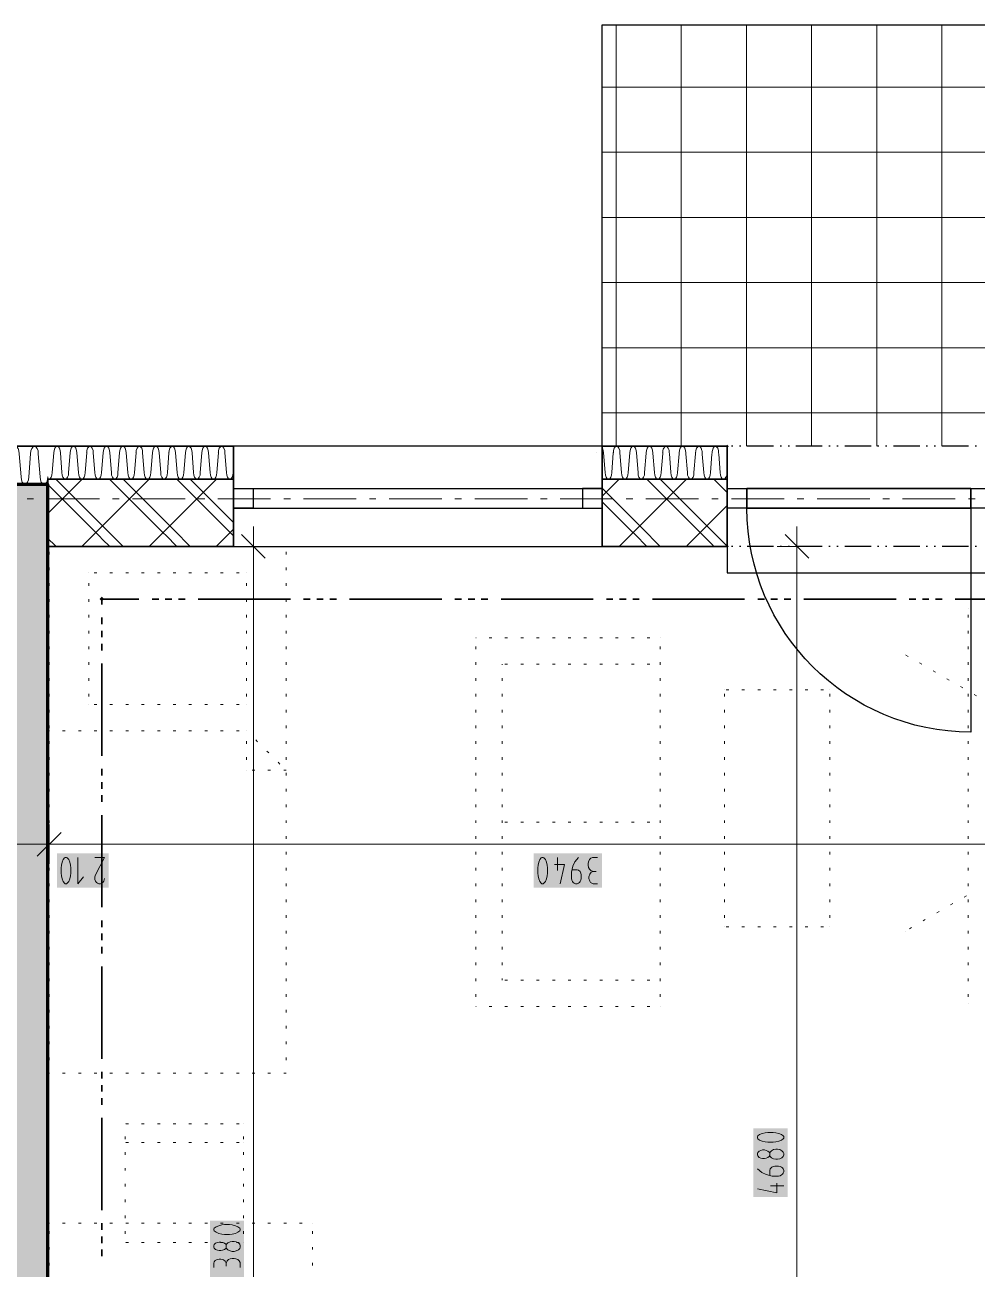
# Model space of a CAD drawing. Header units: millimetres. Extents: x 0 to 594, y 0 to 420.
# Drawn here: x 415.57 to 452.63, y 301.93 to 350.35 of the extents above; entities that cross this region are included whole.
import ezdxf

# ---------------------------------------------------------------- set-up
doc = ezdxf.new("R2010")
doc.units = ezdxf.units.MM
doc.header["$LTSCALE"] = 8
for name, color, linetype in [('PDF_Dvere', 7, 'Continuous'), ('PDF_Koty delkove', 7, 'Continuous'), ('PDF_Nabytek', 7, 'Continuous'), ('PDF_Obecne 0.25', 7, 'Continuous'), ('PDF_Okna', 7, 'Continuous'), ('PDF_Osy hlavni', 7, 'Continuous'), ('PDF_Pozarni useky', 7, 'Continuous'), ('PDF_Srafy', 7, 'Continuous'), ('PDF_Steny obvodove nosne', 7, 'Continuous'), ('PDF_Steny sendvic', 7, 'Continuous'), ('PDF_Zatepleni', 7, 'Continuous')]:
    doc.layers.add(name, color=color, linetype=linetype)

msp = doc.modelspace()

# ---------------------------------------------------------------- hatches: boundary and pattern name
at = {"layer": 'PDF_Steny sendvic', "transparency": 33554559}
for points in [[(438.473, 333.671), (438.45, 333.694), (438.462, 333.706), (438.485, 333.706), (438.473, 333.717), (438.462, 333.706), (438.485, 333.706), (438.497, 333.694)], [(439.114, 333.671), (439.091, 333.694), (439.093, 333.695), (439.136, 333.695), (439.114, 333.717), (439.093, 333.695), (439.136, 333.695), (439.137, 333.694)], [(439.755, 333.671), (439.741, 333.685), (439.768, 333.684), (439.778, 333.694), (439.755, 333.717), (439.732, 333.694), (439.741, 333.685), (439.768, 333.684)], [(440.395, 333.671), (440.392, 333.674), (440.398, 333.674), (440.418, 333.694), (440.395, 333.717), (440.372, 333.694), (440.392, 333.674), (440.398, 333.674)]]:
    msp.add_hatch(color=256, dxfattribs=at).paths.add_polyline_path(points)

# ---------------------------------------------------------------- linework, layer by layer
at = {"layer": 'PDF_Dvere', "lineweight": 25}
for points in [[(442.907, 332.31), (443.675, 332.31), (443.675, 331.541), (442.907, 331.541)], [(443.675, 332.31), (443.675, 331.541)], [(452.388, 332.31), (453.156, 332.31), (453.156, 331.541), (452.388, 331.541)], [(452.388, 332.31), (452.388, 331.541)]]:
    msp.add_lwpolyline(points, close=True, dxfattribs=at)
for points in [[(443.675, 332.31), (452.388, 332.31), (443.675, 332.31)], [(443.675, 331.541), (452.388, 331.541), (443.675, 331.541)]]:
    msp.add_lwpolyline(points, dxfattribs=at)
msp.add_lwpolyline([(452.388, 331.541), (452.388, 322.829, -0.414213), (443.675, 331.541)], format="xyb", dxfattribs=at)
at = {"layer": 'PDF_Koty delkove', "lineweight": 18}
for points in [[(424.462, 330.055), (424.462, 330.824)], [(445.619, 330.055), (445.619, 330.824)], [(424.923, 329.594), (424.001, 330.516)], [(446.081, 329.594), (445.158, 330.516)], [(425.231, 330.055), (424.462, 330.055), (423.693, 330.055)], [(424.462, 141.969), (424.462, 175.401), (424.462, 195.307), (424.462, 197.114), (424.462, 198.6), (424.462, 222.482), (424.462, 225.25), (424.462, 228.325), (424.462, 243.7), (424.462, 246.775), (424.462, 249.542), (424.462, 273.425), (424.462, 274.911), (424.462, 330.055)], [(446.388, 330.055), (445.619, 330.055), (444.851, 330.055)], [(445.619, 243.7), (445.619, 246.467), (445.619, 248.005), (445.619, 251.982), (445.619, 273.425), (445.619, 280.599), (445.619, 282.086), (445.619, 330.055)], [(416.513, 319.233), (416.513, 318.464), (416.513, 317.696)], [(416.974, 318.925), (416.052, 318.003)], [(549.557, 318.464), (545.764, 318.464), (542.39, 318.464), (503.945, 318.464), (501.177, 318.464), (459.665, 318.464), (456.898, 318.464), (416.513, 318.464), (414.361, 318.464)], [(417.275, 317.012), (417.316, 317.114), (417.344, 317.234), (417.358, 317.336), (417.358, 317.541), (417.344, 317.643), (417.316, 317.763), (417.275, 317.866), (417.22, 317.934), (417.192, 317.952), (417.138, 317.952), (417.11, 317.934), (417.056, 317.866), (417.015, 317.763), (416.988, 317.643), (416.974, 317.541)], [(417.631, 317.952), (417.631, 316.927), (417.85, 317.199)], [(418.288, 317.952), (418.672, 317.952), (418.315, 317.268), (418.288, 317.199), (418.288, 317.097), (418.315, 317.029), (418.356, 316.978), (418.397, 316.943), (418.452, 316.927), (418.507, 316.927), (418.562, 316.943), (418.603, 316.978), (418.644, 317.029), (418.672, 317.131)], [(436.185, 317.678), (436.568, 317.678), (436.403, 316.927)], [(436.294, 317.952), (436.294, 317.439)], [(437.115, 317.952), (436.978, 317.781), (436.896, 317.609), (436.842, 317.371), (436.842, 317.131), (436.856, 317.063), (436.883, 317.012), (436.91, 316.978), (436.951, 316.943), (437.006, 316.927), (437.06, 316.927), (437.115, 316.943), (437.157, 316.978), (437.184, 317.012), (437.212, 317.063), (437.225, 317.131), (437.225, 317.268), (437.212, 317.336), (437.184, 317.404), (437.115, 317.456), (437.06, 317.473), (436.869, 317.473)], [(437.855, 317.952), (437.663, 317.952), (437.595, 317.917), (437.54, 317.866), (437.513, 317.781), (437.499, 317.712), (437.499, 317.643), (437.513, 317.558), (437.54, 317.491), (437.595, 317.439), (437.69, 317.404)], [(416.974, 317.541), (416.974, 317.336), (416.988, 317.234), (417.015, 317.114), (417.056, 317.012), (417.11, 316.943), (417.138, 316.927), (417.192, 316.927), (417.22, 316.943), (417.275, 317.012)], [(437.855, 316.927), (437.69, 316.927), (437.635, 316.943), (437.581, 316.978), (437.553, 317.029), (437.526, 317.131), (437.526, 317.199), (437.553, 317.302), (437.608, 317.371), (437.69, 317.404), (437.8, 317.404)], [(444.423, 306.249), (444.355, 306.235), (444.286, 306.235), (444.218, 306.249), (444.15, 306.276), (444.098, 306.331), (444.082, 306.372), (444.082, 306.427), (444.098, 306.468), (444.15, 306.523), (444.218, 306.55), (444.286, 306.564), (444.355, 306.564), (444.423, 306.55), (444.491, 306.523), (444.542, 306.482), (444.56, 306.455)], [(444.56, 306.344), (444.542, 306.317), (444.491, 306.276), (444.423, 306.249)], [(444.56, 305.578), (444.56, 305.77), (444.577, 305.825), (444.611, 305.866), (444.646, 305.893), (444.696, 305.92), (444.765, 305.934), (444.901, 305.934), (444.97, 305.92), (445.021, 305.893), (445.055, 305.866), (445.089, 305.825), (445.107, 305.77), (445.107, 305.715), (445.089, 305.66), (445.055, 305.619), (445.021, 305.592), (444.97, 305.564), (444.901, 305.55), (444.662, 305.55), (444.423, 305.605), (444.252, 305.687), (444.082, 305.825)], [(444.833, 305.277), (444.833, 304.893), (444.082, 305.058)], [(445.107, 305.168), (444.594, 305.168)], [(423.538, 303.66), (423.333, 303.66), (423.232, 303.647), (423.112, 303.619), (423.009, 303.578), (422.941, 303.524), (422.924, 303.496), (422.924, 303.442), (422.941, 303.414), (423.009, 303.36), (423.112, 303.319), (423.232, 303.291), (423.333, 303.277), (423.538, 303.277), (423.641, 303.291), (423.761, 303.319), (423.863, 303.36), (423.932, 303.414), (423.949, 303.442), (423.949, 303.496), (423.932, 303.524)], [(423.932, 303.524), (423.863, 303.578), (423.761, 303.619), (423.641, 303.647), (423.538, 303.66)], [(423.402, 302.757), (423.385, 302.73), (423.333, 302.689), (423.266, 302.662), (423.197, 302.648), (423.128, 302.648), (423.061, 302.662), (422.992, 302.689), (422.941, 302.744), (422.924, 302.785), (422.924, 302.839), (422.941, 302.88), (422.992, 302.935), (423.061, 302.962), (423.128, 302.976), (423.197, 302.976), (423.266, 302.962), (423.333, 302.935), (423.385, 302.894), (423.402, 302.867)], [(423.709, 303.003), (423.641, 303.003), (423.556, 302.989), (423.471, 302.949), (423.419, 302.894), (423.402, 302.867), (423.402, 302.757), (423.419, 302.73), (423.471, 302.675), (423.556, 302.634)], [(423.556, 302.634), (423.641, 302.62), (423.709, 302.62), (423.795, 302.634), (423.881, 302.675), (423.932, 302.73), (423.949, 302.785), (423.949, 302.839), (423.932, 302.894), (423.881, 302.949), (423.795, 302.989), (423.709, 303.003)], [(422.924, 301.991), (422.924, 302.155), (422.941, 302.21), (422.976, 302.264), (423.027, 302.292), (423.128, 302.319), (423.197, 302.319), (423.299, 302.292), (423.368, 302.237), (423.402, 302.155), (423.402, 302.046)], [(423.949, 301.991), (423.949, 302.182), (423.914, 302.25), (423.863, 302.305), (423.778, 302.332), (423.709, 302.346), (423.641, 302.346), (423.556, 302.332), (423.488, 302.305), (423.437, 302.25), (423.402, 302.155)]]:
    msp.add_lwpolyline(points, dxfattribs=at)
for points in [[(435.528, 317.541), (435.528, 317.336), (435.542, 317.234), (435.569, 317.114), (435.61, 317.012), (435.664, 316.943), (435.692, 316.927), (435.746, 316.927), (435.774, 316.943), (435.828, 317.012), (435.87, 317.114), (435.897, 317.234), (435.911, 317.336), (435.911, 317.541), (435.897, 317.643), (435.87, 317.763), (435.828, 317.866), (435.774, 317.934), (435.746, 317.952), (435.692, 317.952), (435.664, 317.934), (435.61, 317.866), (435.569, 317.763), (435.542, 317.643)], [(444.696, 307.248), (444.491, 307.248), (444.389, 307.234), (444.269, 307.207), (444.167, 307.166), (444.098, 307.112), (444.082, 307.084), (444.082, 307.029), (444.098, 307.002), (444.167, 306.947), (444.269, 306.906), (444.389, 306.878), (444.491, 306.864), (444.696, 306.864), (444.798, 306.878), (444.918, 306.906), (445.021, 306.947), (445.089, 307.002), (445.107, 307.029), (445.107, 307.084), (445.089, 307.112), (445.021, 307.166), (444.918, 307.207), (444.798, 307.234)], [(444.867, 306.591), (444.798, 306.591), (444.713, 306.577), (444.628, 306.537), (444.577, 306.482), (444.56, 306.455), (444.56, 306.344), (444.577, 306.317), (444.628, 306.262), (444.713, 306.221), (444.798, 306.207), (444.867, 306.207), (444.952, 306.221), (445.038, 306.262), (445.089, 306.317), (445.107, 306.372), (445.107, 306.427), (445.089, 306.482), (445.038, 306.537), (444.952, 306.577)]]:
    msp.add_lwpolyline(points, close=True, dxfattribs=at)
at = {"layer": 'PDF_Koty delkove', "color": 7, "lineweight": 18, "true_color": 0xffffff, "transparency": 33554559}
for points in [[(418.825, 318.106), (416.821, 318.106), (418.825, 316.773), (416.821, 316.773)], [(438.036, 318.106), (435.374, 318.106), (438.036, 316.773), (435.374, 316.773)], [(445.261, 304.739), (445.261, 307.401), (443.928, 304.739), (443.928, 307.401)], [(424.103, 301.152), (424.103, 303.814), (422.771, 301.152), (422.771, 303.814)]]:
    msp.add_solid(points, dxfattribs=at)
at = {"layer": 'PDF_Nabytek', "lineweight": 13}
for points in [[(416.513, 330.055), (416.513, 330.055)], [(416.524, 330.055), (416.513, 330.055)], [(416.513, 330.055), (416.513, 330.055)], [(416.513, 329.745), (416.513, 329.848)], [(417.139, 330.055), (417.036, 330.055)], [(417.754, 330.055), (417.651, 330.055)], [(418.369, 330.055), (418.266, 330.055)], [(418.984, 330.055), (418.881, 330.055)], [(419.599, 330.055), (419.496, 330.055)], [(420.214, 330.055), (420.111, 330.055)], [(420.829, 330.055), (420.726, 330.055)], [(421.444, 330.055), (421.341, 330.055)], [(422.059, 330.055), (421.956, 330.055)], [(422.674, 330.055), (422.571, 330.055)], [(423.289, 330.055), (423.186, 330.055)], [(423.904, 330.055), (423.801, 330.055)], [(424.519, 330.055), (424.416, 330.055)], [(425.134, 330.055), (425.031, 330.055)], [(425.738, 330.055), (425.646, 330.055)], [(425.738, 330.055), (425.738, 330.055)], [(425.738, 330.055), (425.738, 330.055)], [(425.738, 329.745), (425.738, 329.848)], [(416.513, 329.13), (416.513, 329.233)], [(418.051, 329.03), (418.051, 329.03)], [(418.051, 329.03), (418.051, 329.03)], [(418.369, 329.03), (418.266, 329.03)], [(418.984, 329.03), (418.881, 329.03)], [(419.599, 329.03), (419.496, 329.03)], [(420.214, 329.03), (420.111, 329.03)], [(420.829, 329.03), (420.726, 329.03)], [(421.444, 329.03), (421.341, 329.03)], [(422.059, 329.03), (421.956, 329.03)], [(422.674, 329.03), (422.571, 329.03)], [(423.289, 329.03), (423.186, 329.03)], [(423.904, 329.03), (423.801, 329.03)], [(424.2, 329.03), (424.2, 329.03)], [(424.2, 329.03), (424.2, 329.03)], [(425.738, 329.13), (425.738, 329.233)], [(416.513, 328.515), (416.513, 328.618)], [(418.051, 328.515), (418.051, 328.618)], [(424.2, 328.515), (424.2, 328.618)], [(425.738, 328.515), (425.738, 328.618)], [(416.513, 327.9), (416.513, 328.003)], [(418.051, 327.9), (418.051, 328.003)], [(424.2, 327.9), (424.2, 328.003)], [(425.738, 327.9), (425.738, 328.003)], [(416.513, 327.285), (416.513, 327.388)], [(418.051, 327.285), (418.051, 327.388)], [(424.2, 327.285), (424.2, 327.388)], [(425.738, 327.285), (425.738, 327.388)], [(452.285, 327.637), (452.285, 327.637)], [(452.285, 327.637), (452.285, 327.637)], [(452.285, 327.285), (452.285, 327.388)], [(416.513, 326.67), (416.513, 326.773)], [(418.051, 326.67), (418.051, 326.773)], [(424.2, 326.67), (424.2, 326.773)], [(425.738, 326.67), (425.738, 326.773)], [(433.129, 326.494), (433.122, 326.494)], [(433.122, 326.494), (433.122, 326.494)], [(433.122, 326.494), (433.122, 326.494)], [(433.744, 326.494), (433.641, 326.494)], [(434.359, 326.494), (434.256, 326.494)], [(434.974, 326.494), (434.871, 326.494)], [(435.589, 326.494), (435.486, 326.494)], [(436.204, 326.494), (436.101, 326.494)], [(436.819, 326.494), (436.716, 326.494)], [(437.434, 326.494), (437.331, 326.494)], [(438.049, 326.494), (437.946, 326.494)], [(438.664, 326.494), (438.561, 326.494)], [(439.279, 326.494), (439.176, 326.494)], [(439.894, 326.494), (439.791, 326.494)], [(440.297, 326.494), (440.297, 326.494)], [(440.297, 326.494), (440.297, 326.494)], [(452.285, 326.67), (452.285, 326.773)], [(416.513, 326.055), (416.513, 326.158)], [(418.051, 326.055), (418.051, 326.158)], [(424.2, 326.055), (424.2, 326.158)], [(425.738, 326.055), (425.738, 326.158)], [(433.122, 326.055), (433.122, 326.158)], [(440.297, 326.055), (440.297, 326.158)], [(452.285, 326.055), (452.285, 326.158)], [(416.513, 325.44), (416.513, 325.543)], [(418.051, 325.44), (418.051, 325.543)], [(424.2, 325.44), (424.2, 325.543)], [(425.738, 325.44), (425.738, 325.543)], [(433.122, 325.44), (433.122, 325.543)], [(434.147, 325.469), (434.147, 325.469)], [(434.147, 325.44), (434.147, 325.469)], [(434.147, 325.469), (434.147, 325.469)], [(434.359, 325.469), (434.256, 325.469)], [(434.974, 325.469), (434.871, 325.469)], [(435.589, 325.469), (435.486, 325.469)], [(436.204, 325.469), (436.101, 325.469)], [(436.819, 325.469), (436.716, 325.469)], [(437.434, 325.469), (437.331, 325.469)], [(438.049, 325.469), (437.946, 325.469)], [(438.664, 325.469), (438.561, 325.469)], [(439.279, 325.469), (439.176, 325.469)], [(439.894, 325.469), (439.791, 325.469)], [(440.297, 325.44), (440.297, 325.543)], [(440.297, 325.469), (440.297, 325.469)], [(449.836, 325.839), (449.836, 325.839)], [(449.945, 325.775), (449.857, 325.827)], [(450.478, 325.468), (450.389, 325.519)], [(452.285, 325.44), (452.285, 325.543)], [(416.513, 324.825), (416.513, 324.928)], [(418.051, 324.825), (418.051, 324.928)], [(424.2, 324.825), (424.2, 324.928)], [(425.738, 324.825), (425.738, 324.928)], [(433.122, 324.825), (433.122, 324.928)], [(434.147, 324.825), (434.147, 324.928)], [(440.297, 324.825), (440.297, 324.928)], [(451.01, 325.16), (450.922, 325.212)], [(452.285, 324.825), (452.285, 324.928)], [(442.805, 324.476), (442.805, 324.476)], [(442.805, 324.476), (442.805, 324.476)], [(442.969, 324.476), (442.866, 324.476)], [(443.584, 324.476), (443.481, 324.476)], [(444.199, 324.476), (444.096, 324.476)], [(444.814, 324.476), (444.711, 324.476)], [(445.429, 324.476), (445.326, 324.476)], [(446.044, 324.476), (445.941, 324.476)], [(446.659, 324.476), (446.556, 324.476)], [(446.905, 324.476), (446.905, 324.476)], [(446.905, 324.476), (446.905, 324.476)], [(451.543, 324.853), (451.454, 324.904)], [(452.076, 324.545), (451.987, 324.597)], [(416.513, 324.21), (416.513, 324.313)], [(418.051, 324.21), (418.051, 324.313)], [(424.2, 324.21), (424.2, 324.313)], [(425.738, 324.21), (425.738, 324.313)], [(433.122, 324.21), (433.122, 324.313)], [(434.147, 324.21), (434.147, 324.313)], [(440.297, 324.21), (440.297, 324.313)], [(442.805, 324.21), (442.805, 324.313)], [(446.905, 324.21), (446.905, 324.313)], [(452.285, 324.21), (452.285, 324.313)], [(452.608, 324.238), (452.52, 324.289)], [(416.513, 323.595), (416.513, 323.698)], [(418.051, 323.905), (418.051, 323.905)], [(418.051, 323.905), (418.051, 323.905)], [(418.369, 323.905), (418.266, 323.905)], [(418.984, 323.905), (418.881, 323.905)], [(419.599, 323.905), (419.496, 323.905)], [(420.214, 323.905), (420.111, 323.905)], [(420.829, 323.905), (420.726, 323.905)], [(421.444, 323.905), (421.341, 323.905)], [(422.059, 323.905), (421.956, 323.905)], [(422.674, 323.905), (422.571, 323.905)], [(423.289, 323.905), (423.186, 323.905)], [(423.904, 323.905), (423.801, 323.905)], [(424.2, 323.905), (424.2, 323.905)], [(424.2, 323.905), (424.2, 323.905)], [(425.738, 323.595), (425.738, 323.698)], [(433.122, 323.595), (433.122, 323.698)], [(434.147, 323.595), (434.147, 323.698)], [(440.297, 323.595), (440.297, 323.698)], [(442.805, 323.595), (442.805, 323.698)], [(446.905, 323.595), (446.905, 323.698)], [(452.285, 323.595), (452.285, 323.698)], [(416.513, 322.98), (416.513, 323.083)], [(425.738, 322.98), (425.738, 323.083)], [(433.122, 322.98), (433.122, 323.083)], [(434.147, 322.98), (434.147, 323.083)], [(440.297, 322.98), (440.297, 323.083)], [(442.805, 322.98), (442.805, 323.083)], [(446.905, 322.98), (446.905, 323.083)], [(452.285, 322.98), (452.285, 323.083)], [(416.524, 322.88), (416.513, 322.88)], [(416.513, 322.88), (416.513, 322.88)], [(417.139, 322.88), (417.036, 322.88)], [(417.754, 322.88), (417.651, 322.88)], [(418.369, 322.88), (418.266, 322.88)], [(418.984, 322.88), (418.881, 322.88)], [(419.599, 322.88), (419.496, 322.88)], [(420.214, 322.88), (420.111, 322.88)], [(420.829, 322.88), (420.726, 322.88)], [(421.444, 322.88), (421.341, 322.88)], [(422.059, 322.88), (421.956, 322.88)], [(422.674, 322.88), (422.571, 322.88)], [(423.289, 322.88), (423.186, 322.88)], [(423.904, 322.88), (423.801, 322.88)], [(424.2, 322.88), (424.2, 322.88)], [(424.2, 322.88), (424.2, 322.88)], [(424.2, 322.88), (424.2, 322.88)], [(424.628, 322.453), (424.555, 322.525)], [(416.513, 322.365), (416.513, 322.468)], [(424.2, 322.365), (424.2, 322.468)], [(425.063, 322.018), (424.99, 322.09)], [(425.738, 322.365), (425.738, 322.468)], [(433.122, 322.365), (433.122, 322.468)], [(434.147, 322.365), (434.147, 322.468)], [(440.297, 322.365), (440.297, 322.468)], [(442.805, 322.365), (442.805, 322.468)], [(446.905, 322.365), (446.905, 322.468)], [(452.285, 322.365), (452.285, 322.468)], [(416.513, 321.75), (416.513, 321.853)], [(424.2, 321.75), (424.2, 321.853)], [(425.498, 321.583), (425.425, 321.655)], [(425.738, 321.75), (425.738, 321.853)], [(433.122, 321.75), (433.122, 321.853)], [(434.147, 321.75), (434.147, 321.853)], [(440.297, 321.75), (440.297, 321.853)], [(442.805, 321.75), (442.805, 321.853)], [(446.905, 321.75), (446.905, 321.853)], [(452.285, 321.75), (452.285, 321.853)], [(416.513, 321.135), (416.513, 321.238)], [(424.2, 321.343), (424.2, 321.343)], [(424.2, 321.343), (424.2, 321.343)], [(424.519, 321.343), (424.416, 321.343)], [(425.134, 321.343), (425.031, 321.343)], [(425.738, 321.343), (425.646, 321.343)], [(425.738, 321.343), (425.738, 321.343)], [(425.738, 321.343), (425.738, 321.343)], [(425.738, 321.135), (425.738, 321.238)], [(433.122, 321.135), (433.122, 321.238)], [(434.147, 321.135), (434.147, 321.238)], [(440.297, 321.135), (440.297, 321.238)], [(442.805, 321.135), (442.805, 321.238)], [(446.905, 321.135), (446.905, 321.238)], [(452.285, 321.135), (452.285, 321.238)], [(416.513, 320.52), (416.513, 320.623)], [(425.738, 320.52), (425.738, 320.623)], [(433.122, 320.52), (433.122, 320.623)], [(434.147, 320.52), (434.147, 320.623)], [(440.297, 320.52), (440.297, 320.623)], [(442.805, 320.52), (442.805, 320.623)], [(446.905, 320.52), (446.905, 320.623)], [(452.285, 320.52), (452.285, 320.623)], [(416.513, 319.905), (416.513, 320.008)], [(425.738, 319.905), (425.738, 320.008)], [(433.122, 319.905), (433.122, 320.008)], [(434.147, 319.905), (434.147, 320.008)], [(440.297, 319.905), (440.297, 320.008)], [(442.805, 319.905), (442.805, 320.008)], [(446.905, 319.905), (446.905, 320.008)], [(452.285, 319.905), (452.285, 320.008)], [(416.513, 319.29), (416.513, 319.393)], [(425.738, 319.29), (425.738, 319.393)], [(433.122, 319.29), (433.122, 319.393)], [(434.147, 319.29), (434.147, 319.393)], [(434.147, 319.319), (434.147, 319.319)], [(434.359, 319.319), (434.256, 319.319)], [(434.974, 319.319), (434.871, 319.319)], [(435.589, 319.319), (435.486, 319.319)], [(436.204, 319.319), (436.101, 319.319)], [(436.819, 319.319), (436.716, 319.319)], [(437.434, 319.319), (437.331, 319.319)], [(438.049, 319.319), (437.946, 319.319)], [(438.664, 319.319), (438.561, 319.319)], [(439.279, 319.319), (439.176, 319.319)], [(439.894, 319.319), (439.791, 319.319)], [(440.297, 319.29), (440.297, 319.393)], [(440.297, 319.319), (440.297, 319.319)], [(442.805, 319.29), (442.805, 319.393)], [(446.905, 319.29), (446.905, 319.393)], [(452.285, 319.29), (452.285, 319.393)], [(416.513, 318.675), (416.513, 318.778)], [(425.738, 318.675), (425.738, 318.778)], [(433.122, 318.675), (433.122, 318.778)], [(434.147, 318.675), (434.147, 318.778)], [(440.297, 318.675), (440.297, 318.778)], [(442.805, 318.675), (442.805, 318.778)], [(446.905, 318.675), (446.905, 318.778)], [(452.285, 318.675), (452.285, 318.778)], [(416.513, 318.06), (416.513, 318.163)], [(425.738, 318.06), (425.738, 318.163)], [(433.122, 318.06), (433.122, 318.163)], [(434.147, 318.06), (434.147, 318.163)], [(440.297, 318.06), (440.297, 318.163)], [(442.805, 318.06), (442.805, 318.163)], [(446.905, 318.06), (446.905, 318.163)], [(452.285, 318.06), (452.285, 318.163)], [(416.513, 317.445), (416.513, 317.548)], [(425.738, 317.445), (425.738, 317.548)], [(433.122, 317.445), (433.122, 317.548)], [(434.147, 317.445), (434.147, 317.548)], [(440.297, 317.445), (440.297, 317.548)], [(442.805, 317.445), (442.805, 317.548)], [(446.905, 317.445), (446.905, 317.548)], [(452.285, 317.445), (452.285, 317.548)], [(416.513, 316.83), (416.513, 316.933)], [(425.738, 316.83), (425.738, 316.933)], [(433.122, 316.83), (433.122, 316.933)], [(434.147, 316.83), (434.147, 316.933)], [(440.297, 316.83), (440.297, 316.933)], [(442.805, 316.83), (442.805, 316.933)], [(446.905, 316.83), (446.905, 316.933)], [(452.285, 316.83), (452.285, 316.933)], [(416.513, 316.215), (416.513, 316.318)], [(425.738, 316.215), (425.738, 316.318)], [(433.122, 316.215), (433.122, 316.318)], [(434.147, 316.215), (434.147, 316.318)], [(440.297, 316.215), (440.297, 316.318)], [(442.805, 316.215), (442.805, 316.318)], [(446.905, 316.215), (446.905, 316.318)], [(452.127, 316.407), (452.215, 316.459)], [(452.285, 316.215), (452.285, 316.318)], [(451.061, 315.792), (451.15, 315.844)], [(451.594, 316.1), (451.683, 316.151)], [(416.513, 315.6), (416.513, 315.703)], [(425.738, 315.6), (425.738, 315.703)], [(433.122, 315.6), (433.122, 315.703)], [(434.147, 315.6), (434.147, 315.703)], [(440.297, 315.6), (440.297, 315.703)], [(442.805, 315.6), (442.805, 315.703)], [(442.805, 315.251), (442.805, 315.251)], [(442.805, 315.251), (442.805, 315.251)], [(442.969, 315.251), (442.866, 315.251)], [(443.584, 315.251), (443.481, 315.251)], [(444.199, 315.251), (444.096, 315.251)], [(444.814, 315.251), (444.711, 315.251)], [(445.429, 315.251), (445.326, 315.251)], [(446.044, 315.251), (445.941, 315.251)], [(446.659, 315.251), (446.556, 315.251)], [(446.905, 315.6), (446.905, 315.703)], [(446.905, 315.251), (446.905, 315.251)], [(446.905, 315.251), (446.905, 315.251)], [(449.996, 315.177), (450.085, 315.229)], [(450.529, 315.485), (450.617, 315.536)], [(452.285, 315.6), (452.285, 315.703)], [(416.513, 314.985), (416.513, 315.088)], [(425.738, 314.985), (425.738, 315.088)], [(433.122, 314.985), (433.122, 315.088)], [(434.147, 314.985), (434.147, 315.088)], [(440.297, 314.985), (440.297, 315.088)], [(449.836, 315.085), (449.836, 315.085)], [(452.285, 314.985), (452.285, 315.088)], [(416.513, 314.37), (416.513, 314.473)], [(425.738, 314.37), (425.738, 314.473)], [(433.122, 314.37), (433.122, 314.473)], [(434.147, 314.37), (434.147, 314.473)], [(440.297, 314.37), (440.297, 314.473)], [(452.285, 314.37), (452.285, 314.473)], [(416.513, 313.755), (416.513, 313.858)], [(425.738, 313.755), (425.738, 313.858)], [(433.122, 313.755), (433.122, 313.858)], [(434.147, 313.755), (434.147, 313.858)], [(440.297, 313.755), (440.297, 313.858)], [(452.285, 313.755), (452.285, 313.858)], [(416.513, 313.14), (416.513, 313.243)], [(425.738, 313.14), (425.738, 313.243)], [(433.122, 313.14), (433.122, 313.243)], [(434.147, 313.169), (434.147, 313.243)], [(434.147, 313.169), (434.147, 313.169)], [(434.147, 313.169), (434.147, 313.169)], [(434.359, 313.169), (434.256, 313.169)], [(434.974, 313.169), (434.871, 313.169)], [(435.589, 313.169), (435.486, 313.169)], [(436.204, 313.169), (436.101, 313.169)], [(436.819, 313.169), (436.716, 313.169)], [(437.434, 313.169), (437.331, 313.169)], [(438.049, 313.169), (437.946, 313.169)], [(438.664, 313.169), (438.561, 313.169)], [(439.279, 313.169), (439.176, 313.169)], [(439.894, 313.169), (439.791, 313.169)], [(440.297, 313.14), (440.297, 313.243)], [(440.297, 313.169), (440.297, 313.169)], [(452.285, 313.14), (452.285, 313.243)], [(416.513, 312.525), (416.513, 312.628)], [(425.738, 312.525), (425.738, 312.628)], [(433.122, 312.525), (433.122, 312.628)], [(440.297, 312.525), (440.297, 312.628)], [(452.285, 312.525), (452.285, 312.628)], [(416.513, 311.91), (416.513, 312.013)], [(425.738, 311.91), (425.738, 312.013)], [(433.122, 312.144), (433.122, 312.144)], [(433.129, 312.144), (433.122, 312.144)], [(433.122, 312.144), (433.122, 312.144)], [(433.744, 312.144), (433.641, 312.144)], [(434.359, 312.144), (434.256, 312.144)], [(434.974, 312.144), (434.871, 312.144)], [(435.589, 312.144), (435.486, 312.144)], [(436.204, 312.144), (436.101, 312.144)], [(436.819, 312.144), (436.716, 312.144)], [(437.434, 312.144), (437.331, 312.144)], [(438.049, 312.144), (437.946, 312.144)], [(438.664, 312.144), (438.561, 312.144)], [(439.279, 312.144), (439.176, 312.144)], [(439.894, 312.144), (439.791, 312.144)], [(440.297, 312.144), (440.297, 312.144)], [(440.297, 312.144), (440.297, 312.144)], [(452.285, 312.262), (452.285, 312.262)], [(452.285, 312.262), (452.285, 312.262)], [(416.513, 311.295), (416.513, 311.398)], [(425.738, 311.295), (425.738, 311.398)], [(416.513, 310.68), (416.513, 310.783)], [(425.738, 310.68), (425.738, 310.783)], [(416.513, 310.065), (416.513, 310.168)], [(425.738, 310.065), (425.738, 310.168)], [(416.524, 309.555), (416.513, 309.555)], [(416.513, 309.555), (416.513, 309.555)], [(416.513, 309.555), (416.513, 309.555)], [(417.139, 309.555), (417.036, 309.555)], [(417.754, 309.555), (417.651, 309.555)], [(418.369, 309.555), (418.266, 309.555)], [(418.984, 309.555), (418.881, 309.555)], [(419.599, 309.555), (419.496, 309.555)], [(420.214, 309.555), (420.111, 309.555)], [(420.829, 309.555), (420.726, 309.555)], [(421.444, 309.555), (421.341, 309.555)], [(422.059, 309.555), (421.956, 309.555)], [(422.674, 309.555), (422.571, 309.555)], [(423.289, 309.555), (423.186, 309.555)], [(423.904, 309.555), (423.801, 309.555)], [(424.519, 309.555), (424.416, 309.555)], [(425.134, 309.555), (425.031, 309.555)], [(425.738, 309.555), (425.646, 309.555)], [(425.738, 309.555), (425.738, 309.555)], [(425.738, 309.555), (425.738, 309.555)], [(419.469, 307.578), (419.469, 307.578)], [(419.469, 307.578), (419.469, 307.578)], [(419.599, 307.578), (419.496, 307.578)], [(420.214, 307.578), (420.111, 307.578)], [(420.829, 307.578), (420.726, 307.578)], [(421.444, 307.578), (421.341, 307.578)], [(422.059, 307.578), (421.956, 307.578)], [(422.674, 307.578), (422.571, 307.578)], [(423.289, 307.578), (423.186, 307.578)], [(423.904, 307.578), (423.801, 307.578)], [(424.081, 307.578), (424.081, 307.578)], [(424.081, 307.578), (424.081, 307.578)], [(419.469, 306.991), (419.469, 307.093)], [(424.081, 306.991), (424.081, 307.093)], [(419.469, 306.861), (419.469, 306.861)], [(419.599, 306.861), (419.496, 306.861)], [(420.214, 306.861), (420.111, 306.861)], [(420.829, 306.861), (420.726, 306.861)], [(421.444, 306.861), (421.341, 306.861)], [(422.059, 306.861), (421.956, 306.861)], [(422.674, 306.861), (422.571, 306.861)], [(423.289, 306.861), (423.186, 306.861)], [(423.904, 306.861), (423.801, 306.861)], [(424.081, 306.861), (424.081, 306.861)], [(419.469, 306.376), (419.469, 306.478)], [(424.081, 306.376), (424.081, 306.478)], [(419.469, 305.761), (419.469, 305.863)], [(424.081, 305.761), (424.081, 305.863)], [(419.469, 305.146), (419.469, 305.248)], [(424.081, 305.146), (424.081, 305.248)], [(419.469, 304.531), (419.469, 304.633)], [(424.081, 304.531), (424.081, 304.633)], [(416.524, 303.713), (416.513, 303.713)], [(416.513, 303.713), (416.513, 303.713)], [(416.513, 303.713), (416.513, 303.713)], [(417.139, 303.713), (417.036, 303.713)], [(417.754, 303.713), (417.651, 303.713)], [(418.369, 303.713), (418.266, 303.713)], [(418.984, 303.713), (418.881, 303.713)], [(419.469, 303.916), (419.469, 304.018)], [(419.599, 303.713), (419.496, 303.713)], [(420.214, 303.713), (420.111, 303.713)], [(420.829, 303.713), (420.726, 303.713)], [(421.444, 303.713), (421.341, 303.713)], [(422.059, 303.713), (421.956, 303.713)], [(422.674, 303.713), (422.571, 303.713)], [(423.289, 303.713), (423.186, 303.713)], [(423.904, 303.713), (423.801, 303.713)], [(424.081, 303.916), (424.081, 304.018)], [(424.519, 303.713), (424.416, 303.713)], [(425.134, 303.713), (425.031, 303.713)], [(425.749, 303.713), (425.646, 303.713)], [(426.364, 303.713), (426.261, 303.713)], [(426.763, 303.713), (426.763, 303.713)], [(426.763, 303.713), (426.763, 303.713)], [(416.513, 303.301), (416.513, 303.403)], [(419.469, 303.301), (419.469, 303.403)], [(424.081, 303.301), (424.081, 303.403)], [(426.763, 303.301), (426.763, 303.403)], [(416.513, 302.686), (416.513, 302.788)], [(419.469, 302.966), (419.469, 302.966)], [(419.469, 302.966), (419.469, 302.966)], [(419.599, 302.966), (419.496, 302.966)], [(420.214, 302.966), (420.111, 302.966)], [(420.829, 302.966), (420.726, 302.966)], [(421.444, 302.966), (421.341, 302.966)], [(422.059, 302.966), (421.956, 302.966)], [(422.674, 302.966), (422.571, 302.966)], [(423.289, 302.966), (423.186, 302.966)], [(423.904, 302.966), (423.801, 302.966)], [(424.081, 302.966), (424.081, 302.966)], [(424.081, 302.966), (424.081, 302.966)], [(426.763, 302.686), (426.763, 302.788)], [(416.513, 302.071), (416.513, 302.173)], [(426.763, 302.071), (426.763, 302.173)]]:
    msp.add_lwpolyline(points, dxfattribs=at)
at = {"layer": 'PDF_Obecne 0.25', "lineweight": 25}
for points in [[(438.038, 333.95), (438.038, 350.35), (459.256, 350.35)], [(442.907, 330.055), (442.907, 329.03), (453.156, 329.03), (453.156, 330.055)]]:
    msp.add_lwpolyline(points, dxfattribs=at)
at = {"layer": 'PDF_Okna', "lineweight": 25}
for points in [[(438.038, 333.95), (423.688, 333.95)], [(423.688, 332.31), (438.038, 332.31)], [(423.688, 331.541), (438.038, 331.541)], [(423.688, 330.055), (438.038, 330.055)]]:
    msp.add_lwpolyline(points, dxfattribs=at)
for points in [[(423.688, 332.31), (424.457, 332.31), (424.457, 331.541), (423.688, 331.541)], [(438.038, 332.31), (437.269, 332.31), (437.269, 331.541), (438.038, 331.541)]]:
    msp.add_lwpolyline(points, close=True, dxfattribs=at)
at = {"layer": 'PDF_Osy hlavni', "lineweight": 18}
for points in [[(415.909, 331.9), (415.653, 331.9)], [(418.471, 331.9), (416.421, 331.9)], [(419.24, 331.9), (418.984, 331.9)], [(421.803, 331.9), (419.753, 331.9)], [(422.571, 331.9), (422.315, 331.9)], [(425.134, 331.9), (423.084, 331.9)], [(425.903, 331.9), (425.646, 331.9)], [(428.465, 331.9), (426.415, 331.9)], [(429.234, 331.9), (428.978, 331.9)], [(431.796, 331.9), (429.746, 331.9)], [(432.565, 331.9), (432.309, 331.9)], [(435.128, 331.9), (433.078, 331.9)], [(435.896, 331.9), (435.64, 331.9)], [(438.459, 331.9), (436.409, 331.9)], [(439.227, 331.9), (438.971, 331.9)], [(441.79, 331.9), (439.74, 331.9)], [(442.559, 331.9), (442.302, 331.9)], [(445.121, 331.9), (443.071, 331.9)], [(445.89, 331.9), (445.634, 331.9)], [(448.452, 331.9), (446.402, 331.9)], [(449.221, 331.9), (448.965, 331.9)], [(451.784, 331.9), (449.734, 331.9)], [(452.552, 331.9), (452.296, 331.9)]]:
    msp.add_lwpolyline(points, dxfattribs=at)
at = {"layer": 'PDF_Pozarni useky', "lineweight": 35}
for points in [[(418.563, 327.798), (418.563, 328.005), (420.009, 328.005)], [(420.778, 328.005), (420.521, 328.005)], [(421.29, 328.005), (421.034, 328.005)], [(421.803, 328.005), (421.546, 328.005)], [(425.903, 328.005), (422.315, 328.005)], [(426.671, 328.005), (426.415, 328.005)], [(427.184, 328.005), (426.928, 328.005)], [(427.696, 328.005), (427.44, 328.005)], [(431.796, 328.005), (428.209, 328.005)], [(432.565, 328.005), (432.309, 328.005)], [(433.078, 328.005), (432.821, 328.005)], [(433.59, 328.005), (433.334, 328.005)], [(437.69, 328.005), (434.103, 328.005)], [(438.459, 328.005), (438.202, 328.005)], [(438.971, 328.005), (438.715, 328.005)], [(439.484, 328.005), (439.227, 328.005)], [(443.584, 328.005), (439.996, 328.005)], [(444.352, 328.005), (444.096, 328.005)], [(444.865, 328.005), (444.609, 328.005)], [(445.377, 328.005), (445.121, 328.005)], [(449.477, 328.005), (445.89, 328.005)], [(450.246, 328.005), (449.99, 328.005)], [(450.759, 328.005), (450.502, 328.005)], [(451.271, 328.005), (451.015, 328.005)], [(454.643, 327.798), (454.643, 328.005), (451.784, 328.005)], [(418.563, 327.029), (418.563, 327.285)], [(418.563, 326.517), (418.563, 326.773)], [(418.563, 326.004), (418.563, 326.26)], [(418.563, 321.904), (418.563, 325.492)], [(418.563, 321.135), (418.563, 321.392)], [(418.563, 320.623), (418.563, 320.879)], [(418.563, 320.11), (418.563, 320.367)], [(418.563, 316.01), (418.563, 319.598)], [(418.563, 315.242), (418.563, 315.498)], [(418.563, 314.729), (418.563, 314.985)], [(418.563, 314.217), (418.563, 314.473)], [(418.563, 310.117), (418.563, 313.704)], [(418.563, 309.348), (418.563, 309.604)], [(418.563, 308.835), (418.563, 309.092)], [(418.563, 308.323), (418.563, 308.579)], [(418.563, 304.223), (418.563, 307.81)], [(418.563, 303.454), (418.563, 303.711)], [(418.563, 302.942), (418.563, 303.198)], [(418.563, 302.429), (418.563, 302.686)]]:
    msp.add_lwpolyline(points, dxfattribs=at)
at = {"layer": 'PDF_Pozarni useky', "lineweight": 35, "transparency": 33554559}
for points in [[(418.563, 327.916), (418.473, 328.005), (418.653, 328.005), (418.563, 328.095)], [(418.653, 328.005), (418.563, 327.916), (418.563, 328.095), (418.473, 328.005)]]:
    msp.add_solid(points, dxfattribs=at)
at = {"layer": 'PDF_Srafy', "lineweight": 9}
for points in [[(438.583, 350.35), (438.583, 347.931), (438.583, 342.857), (438.583, 337.784), (438.583, 333.95)], [(441.119, 350.35), (441.119, 345.394), (441.119, 340.321), (441.119, 335.247), (441.119, 333.95)], [(443.656, 350.35), (443.656, 347.931)], [(446.193, 350.35), (446.193, 345.394)], [(448.73, 350.35), (448.73, 347.931), (448.73, 342.857)], [(451.266, 350.35), (451.266, 345.394), (451.266, 340.321)], [(463.95, 347.931), (458.876, 347.931), (453.803, 347.931), (448.73, 347.931), (443.656, 347.931), (438.583, 347.931), (438.038, 347.931)], [(443.656, 347.931), (443.656, 342.857), (443.656, 337.784), (443.656, 333.95)], [(466.487, 345.394), (461.413, 345.394), (456.34, 345.394), (451.266, 345.394), (446.193, 345.394), (441.119, 345.394), (438.038, 345.394)], [(446.193, 345.394), (446.193, 340.321), (446.193, 335.247), (446.193, 333.95)], [(486.828, 342.857), (484.244, 342.857), (479.17, 342.857), (474.097, 342.857), (469.023, 342.857), (463.95, 342.857), (458.876, 342.857), (453.803, 342.857), (448.73, 342.857), (443.656, 342.857), (438.583, 342.857), (438.038, 342.857)], [(448.73, 342.857), (448.73, 337.784), (448.73, 333.95)], [(466.487, 340.321), (461.413, 340.321), (456.34, 340.321), (451.266, 340.321), (446.193, 340.321), (441.119, 340.321), (438.038, 340.321)], [(451.266, 340.321), (451.266, 335.247), (451.266, 333.95)], [(469.023, 337.784), (463.95, 337.784), (458.876, 337.784), (453.803, 337.784), (448.73, 337.784), (443.656, 337.784), (438.583, 337.784), (438.038, 337.784)], [(471.56, 335.247), (466.487, 335.247), (461.413, 335.247), (456.34, 335.247), (451.266, 335.247), (446.193, 335.247), (441.119, 335.247), (438.038, 335.247)]]:
    msp.add_lwpolyline(points, dxfattribs=at)
at = {"layer": 'PDF_Steny obvodove nosne', "lineweight": 70}
msp.add_lwpolyline([(414.412, 330.209), (414.412, 330.055), (414.412, 246.467), (414.412, 243.853), (416.462, 243.853), (416.462, 246.467), (416.462, 246.775), (416.462, 249.542), (416.462, 273.425), (416.462, 274.911), (416.462, 330.055), (416.462, 332.464), (414.412, 332.464)], dxfattribs=at)
at = {"layer": 'PDF_Steny obvodove nosne', "color": 9, "lineweight": 9, "true_color": 0xc0c0c0, "transparency": 33554559}
msp.add_solid([(416.462, 243.853), (416.462, 332.464), (414.412, 243.853), (414.412, 332.464)], dxfattribs=at)
at = {"layer": 'PDF_Steny sendvic', "lineweight": 35}
for points in [[(423.688, 333.95), (416.462, 333.95)], [(423.688, 333.95), (423.688, 332.669)], [(442.907, 333.95), (438.038, 333.95)], [(438.038, 332.669), (438.038, 333.95)], [(442.907, 333.95), (442.907, 332.669)], [(423.688, 332.669), (423.688, 332.31), (423.688, 331.541), (423.688, 330.055), (416.513, 330.055), (416.462, 330.055), (416.462, 332.464), (416.462, 332.669), (423.688, 332.669)], [(416.462, 332.669), (423.688, 332.669)], [(442.907, 332.669), (438.038, 332.669), (442.907, 332.669), (442.907, 332.31), (442.907, 331.541), (442.907, 330.055), (438.038, 330.055), (438.038, 331.541), (438.038, 332.31), (438.038, 332.669)]]:
    msp.add_lwpolyline(points, dxfattribs=at)
at = {"layer": 'PDF_Steny sendvic', "lineweight": 9}
for points in [[(416.629, 332.925), (416.692, 333.694)], [(416.821, 333.95), (416.771, 333.931), (416.73, 333.875), (416.702, 333.792), (416.692, 333.694)], [(416.949, 333.694), (416.939, 333.792), (416.911, 333.875), (416.87, 333.931), (416.821, 333.95)], [(416.949, 333.694), (417.012, 332.925)], [(417.27, 332.925), (417.333, 333.694)], [(417.461, 333.95), (417.412, 333.931), (417.371, 333.875), (417.343, 333.792), (417.333, 333.694)], [(417.589, 333.694), (417.58, 333.792), (417.552, 333.875), (417.51, 333.931), (417.461, 333.95)], [(417.589, 333.694), (417.653, 332.925)], [(417.91, 332.925), (417.974, 333.694)], [(418.102, 333.95), (418.053, 333.931), (418.011, 333.875), (417.983, 333.792), (417.974, 333.694)], [(418.23, 333.694), (418.22, 333.792), (418.192, 333.875), (418.151, 333.931), (418.102, 333.95)], [(418.23, 333.694), (418.293, 332.925)], [(418.551, 332.925), (418.614, 333.694)], [(418.742, 333.95), (418.693, 333.931), (418.652, 333.875), (418.624, 333.792), (418.614, 333.694)], [(418.871, 333.694), (418.861, 333.792), (418.833, 333.875), (418.791, 333.931), (418.742, 333.95)], [(418.871, 333.694), (418.934, 332.925)], [(419.191, 332.925), (419.255, 333.694)], [(419.292, 333.875), (419.265, 333.792), (419.255, 333.694)], [(419.383, 333.95), (419.334, 333.931), (419.292, 333.875)], [(419.511, 333.694), (419.501, 333.792), (419.474, 333.875), (419.432, 333.931), (419.383, 333.95)], [(419.511, 333.694), (419.575, 332.925)], [(419.832, 332.925), (419.895, 333.694)], [(420.024, 333.95), (419.975, 333.931), (419.933, 333.875), (419.905, 333.792), (419.895, 333.694)], [(420.152, 333.694), (420.142, 333.792), (420.114, 333.875), (420.073, 333.931), (420.024, 333.95)], [(420.152, 333.694), (420.215, 332.925)], [(420.473, 332.925), (420.536, 333.694)], [(420.664, 333.95), (420.615, 333.931), (420.574, 333.875), (420.546, 333.792), (420.536, 333.694)], [(420.792, 333.694), (420.783, 333.792), (420.755, 333.875), (420.713, 333.931), (420.664, 333.95)], [(420.792, 333.694), (420.856, 332.925)], [(421.113, 332.925), (421.177, 333.694)], [(421.305, 333.95), (421.256, 333.931), (421.214, 333.875), (421.186, 333.792), (421.177, 333.694)], [(421.433, 333.694), (421.423, 333.792), (421.395, 333.875), (421.354, 333.931), (421.305, 333.95)], [(421.433, 333.694), (421.496, 332.925)], [(421.754, 332.925), (421.817, 333.694)], [(421.945, 333.95), (421.896, 333.931), (421.855, 333.875), (421.827, 333.792), (421.817, 333.694)], [(422.074, 333.694), (422.064, 333.792), (422.036, 333.875), (421.995, 333.931), (421.945, 333.95)], [(422.074, 333.694), (422.137, 332.925)], [(422.395, 332.925), (422.458, 333.694)], [(422.586, 333.95), (422.537, 333.931), (422.495, 333.875), (422.468, 333.792), (422.458, 333.694)], [(422.714, 333.694), (422.704, 333.792), (422.677, 333.875), (422.635, 333.931), (422.586, 333.95)], [(422.714, 333.694), (422.778, 332.925)], [(423.035, 332.925), (423.099, 333.694)], [(423.227, 333.95), (423.178, 333.931), (423.136, 333.875), (423.108, 333.792), (423.099, 333.694)], [(423.355, 333.694), (423.345, 333.792), (423.317, 333.875), (423.276, 333.931), (423.227, 333.95)], [(423.355, 333.694), (423.418, 332.925)], [(438.152, 332.925), (438.089, 333.694), (438.087, 333.712), (438.079, 333.792), (438.052, 333.875), (438.038, 333.893)], [(438.41, 332.925), (438.473, 333.694)], [(438.602, 333.95), (438.553, 333.931), (438.549, 333.925), (438.511, 333.875), (438.483, 333.792), (438.475, 333.706), (438.473, 333.694)], [(438.72, 333.792), (438.692, 333.875), (438.659, 333.92), (438.651, 333.931), (438.602, 333.95)], [(438.73, 333.694), (438.729, 333.701), (438.72, 333.792)], [(438.73, 333.694), (438.793, 332.925)], [(439.051, 332.925), (439.114, 333.694)], [(439.242, 333.95), (439.193, 333.931), (439.167, 333.895), (439.152, 333.875), (439.124, 333.792), (439.114, 333.695), (439.114, 333.694)], [(439.37, 333.694), (439.361, 333.792), (439.333, 333.875), (439.324, 333.888), (439.291, 333.931), (439.242, 333.95)], [(439.37, 333.694), (439.371, 333.691), (439.434, 332.925)], [(439.691, 332.925), (439.754, 333.685), (439.755, 333.694)], [(439.883, 333.95), (439.834, 333.931), (439.792, 333.875), (439.789, 333.865), (439.764, 333.792), (439.755, 333.694)], [(440.011, 333.694), (440.001, 333.792), (439.98, 333.856), (439.973, 333.875), (439.932, 333.931), (439.883, 333.95)], [(440.011, 333.694), (440.012, 333.68), (440.074, 332.925)], [(440.332, 332.925), (440.394, 333.674), (440.395, 333.694)], [(440.523, 333.95), (440.474, 333.931), (440.433, 333.875), (440.419, 333.834), (440.405, 333.792), (440.395, 333.694)], [(440.652, 333.694), (440.642, 333.792), (440.631, 333.824), (440.614, 333.875), (440.572, 333.931), (440.523, 333.95)], [(440.652, 333.694), (440.654, 333.67), (440.715, 332.925)], [(440.972, 332.925), (441.033, 333.663), (441.036, 333.694)], [(441.164, 333.95), (441.115, 333.931), (441.073, 333.875), (441.049, 333.803), (441.046, 333.792), (441.036, 333.694)], [(441.292, 333.694), (441.282, 333.792), (441.282, 333.792), (441.255, 333.875), (441.213, 333.931), (441.164, 333.95)], [(441.292, 333.694), (441.295, 333.659), (441.356, 332.925)], [(441.613, 332.925), (441.673, 333.653), (441.677, 333.694)], [(441.805, 333.95), (441.756, 333.931), (441.714, 333.875), (441.686, 333.792), (441.684, 333.772), (441.677, 333.694)], [(441.933, 333.694), (441.926, 333.761), (441.923, 333.792), (441.895, 333.875), (441.854, 333.931), (441.805, 333.95)], [(441.933, 333.694), (441.937, 333.648), (441.996, 332.925)], [(442.254, 332.925), (442.313, 333.642), (442.317, 333.694)], [(442.445, 333.95), (442.396, 333.931), (442.355, 333.875), (442.327, 333.792), (442.322, 333.741), (442.317, 333.694)], [(442.573, 333.694), (442.57, 333.729), (442.564, 333.792), (442.536, 333.875), (442.494, 333.931), (442.445, 333.95)], [(442.573, 333.694), (442.578, 333.638), (442.637, 332.925)], [(416.462, 332.682), (416.487, 332.669)], [(416.462, 331.336), (417.794, 332.669)], [(416.514, 332.669), (416.549, 332.687), (416.591, 332.743), (416.619, 332.827), (416.629, 332.925)], [(416.629, 332.925), (416.629, 332.925)], [(419.388, 330.055), (419.382, 330.062), (419.072, 330.371), (418.722, 330.721), (418.46, 330.983), (416.774, 332.669)], [(417.012, 332.925), (417.022, 332.827), (417.05, 332.743), (417.092, 332.687), (417.127, 332.669)], [(417.154, 332.669), (417.19, 332.687), (417.232, 332.743), (417.26, 332.827), (417.27, 332.925)], [(417.27, 332.925), (417.27, 332.925)], [(417.653, 332.925), (417.662, 332.827), (417.69, 332.743), (417.732, 332.687), (417.768, 332.669)], [(417.794, 330.055), (417.797, 330.058), (417.978, 330.239), (418.46, 330.721), (420.408, 332.669)], [(417.795, 332.669), (417.831, 332.687), (417.873, 332.743), (417.9, 332.827), (417.91, 332.925)], [(417.91, 332.925), (417.91, 332.925)], [(418.293, 332.925), (418.303, 332.827), (418.331, 332.743), (418.373, 332.687), (418.409, 332.669)], [(418.436, 332.669), (418.471, 332.687), (418.513, 332.743), (418.541, 332.827), (418.551, 332.925)], [(418.551, 332.925), (418.551, 332.925)], [(420.813, 330.721), (418.865, 332.669)], [(418.934, 332.925), (418.944, 332.827), (418.972, 332.743), (419.013, 332.687), (419.049, 332.669)], [(419.076, 332.669), (419.112, 332.687), (419.154, 332.743), (419.182, 332.827), (419.191, 332.925)], [(419.191, 332.925), (419.191, 332.925)], [(422.002, 330.055), (421.99, 330.067), (421.403, 330.654), (421.336, 330.721), (421.074, 330.983), (419.388, 332.669)], [(419.575, 332.925), (419.584, 332.827), (419.612, 332.743), (419.654, 332.687), (419.69, 332.669)], [(419.717, 332.669), (419.753, 332.687), (419.794, 332.743), (419.822, 332.827), (419.832, 332.925)], [(419.832, 332.925), (419.832, 332.925)], [(420.215, 332.925), (420.225, 332.827), (420.253, 332.743), (420.295, 332.687), (420.33, 332.669)], [(420.357, 332.669), (420.393, 332.687), (420.435, 332.743), (420.463, 332.827), (420.473, 332.925)], [(420.408, 330.055), (420.417, 330.064), (420.952, 330.599), (421.074, 330.721), (423.022, 332.669)], [(420.473, 332.925), (420.473, 332.925)], [(420.856, 332.925), (420.866, 332.827), (420.893, 332.743), (420.935, 332.687), (420.971, 332.669)], [(420.998, 332.669), (421.034, 332.687), (421.076, 332.743), (421.104, 332.827), (421.113, 332.925)], [(421.113, 332.925), (421.113, 332.925)], [(423.427, 330.721), (423.268, 330.88), (421.479, 332.669)], [(421.496, 332.925), (421.506, 332.827), (421.534, 332.743), (421.576, 332.687), (421.612, 332.669)], [(421.639, 332.669), (421.674, 332.687), (421.716, 332.743), (421.744, 332.827), (421.754, 332.925)], [(421.754, 332.925), (421.754, 332.925)], [(423.688, 330.983), (422.002, 332.669)], [(422.137, 332.925), (422.147, 332.827), (422.175, 332.743), (422.217, 332.687), (422.252, 332.669)], [(422.279, 332.669), (422.315, 332.687), (422.357, 332.743), (422.385, 332.827), (422.395, 332.925)], [(422.395, 332.925), (422.395, 332.925)], [(422.778, 332.925), (422.787, 332.827), (422.815, 332.743), (422.857, 332.687), (422.893, 332.669)], [(422.92, 332.669), (422.956, 332.687), (422.997, 332.743), (423.025, 332.827), (423.035, 332.925)], [(423.035, 332.925), (423.035, 332.925)], [(423.035, 332.925), (423.035, 332.925)], [(423.418, 332.925), (423.428, 332.827), (423.456, 332.743), (423.498, 332.687), (423.534, 332.669)], [(423.56, 332.669), (423.596, 332.687), (423.638, 332.743), (423.666, 332.827), (423.676, 332.925)], [(423.676, 332.925), (423.688, 333.073)], [(423.676, 332.925), (423.676, 332.925)], [(438.038, 332.003), (438.678, 332.642), (438.704, 332.669)], [(438.152, 332.925), (438.162, 332.827), (438.19, 332.743), (438.232, 332.687), (438.268, 332.669)], [(438.295, 332.669), (438.331, 332.687)], [(438.331, 332.687), (438.372, 332.743), (438.4, 332.827), (438.41, 332.925)], [(438.41, 332.925), (438.41, 332.925)], [(438.704, 330.055), (438.753, 330.104), (439.37, 330.721), (441.187, 332.539), (441.318, 332.669)], [(438.793, 332.925), (438.803, 332.827), (438.831, 332.743), (438.873, 332.687), (438.908, 332.669)], [(438.935, 332.669), (438.971, 332.687), (439.013, 332.743), (439.041, 332.827), (439.051, 332.925)], [(439.051, 332.925), (439.051, 332.925)], [(439.434, 332.925), (439.444, 332.827), (439.471, 332.743), (439.513, 332.687), (439.549, 332.669)], [(439.576, 332.669), (439.612, 332.687), (439.654, 332.743), (439.681, 332.827), (439.691, 332.925)], [(439.691, 332.925), (439.691, 332.925)], [(442.389, 330.055), (442.332, 330.112), (441.984, 330.46), (441.723, 330.721), (439.85, 332.594), (439.775, 332.669)], [(440.074, 332.925), (440.084, 332.827), (440.112, 332.743), (440.154, 332.687), (440.19, 332.669)], [(440.217, 332.669), (440.252, 332.687), (440.294, 332.743), (440.322, 332.827), (440.332, 332.925)], [(442.245, 330.721), (441.984, 330.983), (440.396, 332.571), (440.298, 332.669)], [(440.332, 332.925), (440.332, 332.925)], [(440.715, 332.925), (440.725, 332.827), (440.753, 332.743), (440.794, 332.687), (440.83, 332.669)], [(440.857, 332.669), (440.893, 332.687), (440.935, 332.743), (440.963, 332.827), (440.972, 332.925)], [(440.972, 332.925), (440.972, 332.925)], [(441.356, 332.925), (441.365, 332.827), (441.393, 332.743), (441.435, 332.687), (441.471, 332.669)], [(441.498, 332.669), (441.534, 332.687), (441.575, 332.743), (441.603, 332.827), (441.613, 332.925)], [(441.613, 332.925), (441.613, 332.925)], [(441.996, 332.925), (442.006, 332.827), (442.034, 332.743), (442.076, 332.687), (442.112, 332.669)], [(442.138, 332.669), (442.174, 332.687), (442.216, 332.743), (442.244, 332.827), (442.254, 332.925)], [(442.254, 332.925), (442.254, 332.925)], [(442.907, 332.151), (442.577, 332.481), (442.389, 332.669)], [(442.637, 332.925), (442.647, 332.827), (442.675, 332.743), (442.716, 332.687), (442.752, 332.669)], [(442.779, 332.669), (442.815, 332.687), (442.857, 332.743), (442.885, 332.827), (442.894, 332.925)], [(442.894, 332.925), (442.907, 333.073)], [(442.894, 332.925), (442.894, 332.925)], [(418.46, 330.46), (418.199, 330.721), (416.462, 332.459)], [(440.298, 330.055), (440.246, 330.107), (439.632, 330.721), (439.37, 330.983), (438.038, 332.315)], [(439.775, 330.055), (439.724, 330.106), (439.37, 330.46), (439.109, 330.721), (438.038, 331.793)], [(441.318, 330.055), (441.372, 330.11), (441.984, 330.721), (442.907, 331.644)], [(421.074, 330.46), (420.937, 330.597), (420.813, 330.721)], [(423.022, 330.055), (423.036, 330.07), (423.688, 330.721)], [(423.688, 330.46), (423.427, 330.721)], [(423.688, 330.983), (423.688, 330.983)], [(423.688, 330.721), (423.688, 330.721)], [(442.907, 330.06), (442.854, 330.113), (442.245, 330.721)], [(416.774, 330.055), (416.774, 330.056), (416.741, 330.089), (416.462, 330.368)], [(418.865, 330.055), (418.86, 330.06), (418.606, 330.315), (418.46, 330.46)], [(421.479, 330.055), (421.468, 330.066), (421.074, 330.46)], [(423.688, 330.46), (423.688, 330.46)]]:
    msp.add_lwpolyline(points, dxfattribs=at)
msp.add_lwpolyline([(437.834, 333.716), (437.832, 333.716), (437.834, 333.716)], close=True, dxfattribs=at)
at = {"layer": 'PDF_Steny sendvic', "lineweight": 25}
for points in [[(443.122, 333.95), (443.071, 333.95)], [(443.43, 333.95), (443.379, 333.95)], [(444.711, 333.95), (443.686, 333.95)], [(445.019, 333.95), (444.967, 333.95)], [(445.326, 333.95), (445.275, 333.95)], [(446.607, 333.95), (445.582, 333.95)], [(446.915, 333.95), (446.864, 333.95)], [(447.222, 333.95), (447.171, 333.95)], [(448.504, 333.95), (447.479, 333.95)], [(448.811, 333.95), (448.76, 333.95)], [(449.119, 333.95), (449.067, 333.95)], [(450.4, 333.95), (449.375, 333.95)], [(450.707, 333.95), (450.656, 333.95)], [(451.015, 333.95), (450.964, 333.95)], [(452.296, 333.95), (451.271, 333.95)], [(452.604, 333.95), (452.552, 333.95)], [(443.122, 330.055), (443.071, 330.055)], [(443.43, 330.055), (443.379, 330.055)], [(444.711, 330.055), (443.686, 330.055)], [(445.019, 330.055), (444.967, 330.055)], [(445.326, 330.055), (445.275, 330.055)], [(446.607, 330.055), (445.582, 330.055)], [(446.915, 330.055), (446.864, 330.055)], [(447.222, 330.055), (447.171, 330.055)], [(448.504, 330.055), (447.479, 330.055)], [(448.811, 330.055), (448.76, 330.055)], [(449.119, 330.055), (449.067, 330.055)], [(450.4, 330.055), (449.375, 330.055)], [(450.707, 330.055), (450.656, 330.055)], [(451.015, 330.055), (450.964, 330.055)], [(452.296, 330.055), (451.271, 330.055)], [(452.604, 330.055), (452.552, 330.055)]]:
    msp.add_lwpolyline(points, dxfattribs=at)
at = {"layer": 'PDF_Steny sendvic', "lineweight": 9, "transparency": 33554559}
for points in [[(416.692, 333.671), (416.669, 333.694), (416.715, 333.694), (416.692, 333.717)], [(417.333, 333.671), (417.31, 333.694), (417.356, 333.694), (417.333, 333.717)], [(417.974, 333.671), (417.951, 333.694), (417.997, 333.694), (417.974, 333.717)], [(418.614, 333.671), (418.591, 333.694), (418.637, 333.694), (418.614, 333.717)], [(419.255, 333.671), (419.232, 333.694), (419.278, 333.694), (419.255, 333.717)], [(419.895, 333.671), (419.872, 333.694), (419.919, 333.694), (419.895, 333.717)], [(420.536, 333.671), (420.513, 333.694), (420.559, 333.694), (420.536, 333.717)], [(421.177, 333.671), (421.154, 333.694), (421.2, 333.694), (421.177, 333.717)], [(421.817, 333.671), (421.794, 333.694), (421.84, 333.694), (421.817, 333.717)], [(422.458, 333.671), (422.435, 333.694), (422.481, 333.694), (422.458, 333.717)], [(423.099, 333.671), (423.076, 333.694), (423.122, 333.694), (423.099, 333.717)], [(441.036, 333.671), (441.013, 333.694), (441.059, 333.694), (441.036, 333.717)], [(441.677, 333.671), (441.653, 333.694), (441.7, 333.694), (441.677, 333.717)], [(442.317, 333.671), (442.294, 333.694), (442.34, 333.694), (442.317, 333.717)], [(418.46, 330.698), (418.437, 330.721), (418.484, 330.721), (418.46, 330.745)], [(421.074, 330.698), (421.051, 330.721), (421.097, 330.721), (421.074, 330.745)], [(423.688, 330.698), (423.665, 330.721), (423.688, 330.745)], [(439.37, 330.698), (439.347, 330.721), (439.393, 330.721), (439.37, 330.745)], [(441.984, 330.698), (441.961, 330.721), (442.007, 330.721), (441.984, 330.745)]]:
    msp.add_solid(points, dxfattribs=at)
at = {"layer": 'PDF_Steny sendvic', "lineweight": 25, "transparency": 33554559}
for points in [[(442.971, 333.95), (442.907, 333.886), (442.907, 334.014), (442.842, 333.95)], [(442.971, 330.055), (442.907, 329.991), (442.907, 330.119), (442.842, 330.055)]]:
    msp.add_solid(points, dxfattribs=at)
at = {"layer": 'PDF_Zatepleni', "lineweight": 35}
msp.add_lwpolyline([(416.462, 333.95), (414.412, 333.95), (413.489, 333.95), (413.489, 332.669), (413.489, 332.464), (414.412, 332.464), (416.462, 332.464), (416.462, 332.669)], dxfattribs=at)
at = {"layer": 'PDF_Zatepleni', "lineweight": 9}
for points in [[(415.214, 333.95), (415.256, 333.929), (415.304, 333.864), (415.336, 333.767), (415.348, 333.653), (415.421, 332.761), (415.433, 332.647), (415.465, 332.551), (415.513, 332.487), (415.57, 332.464), (415.627, 332.487), (415.675, 332.551), (415.707, 332.647), (415.719, 332.761), (415.792, 333.653)], [(415.926, 333.95), (415.884, 333.929), (415.836, 333.864), (415.804, 333.767), (415.792, 333.653)], [(415.792, 333.653), (415.792, 333.653)], [(415.957, 333.95), (415.999, 333.929), (416.047, 333.864), (416.08, 333.767), (416.091, 333.653), (416.165, 332.761), (416.176, 332.647), (416.208, 332.551), (416.256, 332.487), (416.313, 332.464), (416.37, 332.487), (416.418, 332.551), (416.45, 332.647), (416.462, 332.761)]]:
    msp.add_lwpolyline(points, dxfattribs=at)
at = {"layer": 'PDF_Zatepleni', "lineweight": 9, "transparency": 33554559}
for points in [[(415.719, 332.738), (415.696, 332.761), (415.742, 332.761), (415.719, 332.784)], [(416.462, 332.738), (416.439, 332.761), (416.462, 332.784)]]:
    msp.add_solid(points, dxfattribs=at)

doc.saveas('drawing.dxf')
